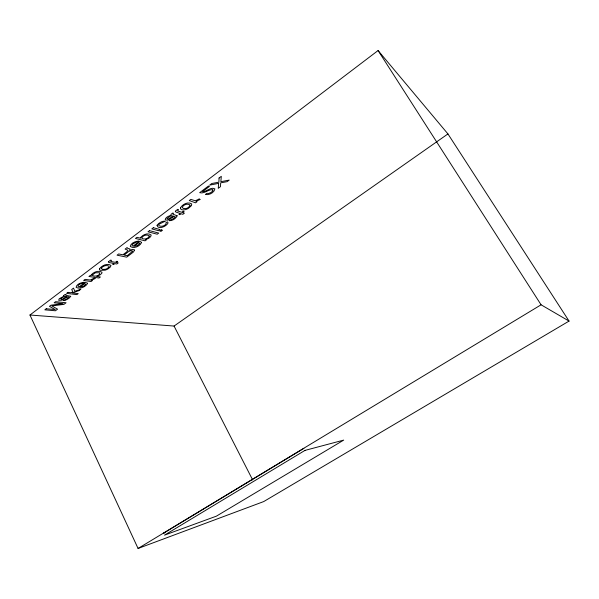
<?xml version="1.0" encoding="UTF-8"?>
<svg xmlns="http://www.w3.org/2000/svg" width="599" height="599" viewBox="0 0 599 599"><rect width="100%" height="100%" fill="white"/><g stroke="black" fill="none" stroke-linecap="round" stroke-linejoin="round"><path stroke-width="0.9" d="M29.95 315.014L378.081 50.541L447.94 133.929L569.05 321.086L263.71 501.573L138.07 548.459L29.95 315.014L174.062 326.051L447.94 133.929M138.07 548.459L541.084 304.801L569.05 321.086M303.895 448.344L163.587 533.162L165.317 532.533M378.081 50.541L541.084 304.801M174.062 326.051L252.666 479.949M180.404 207.995C180.464 210.316 183.848 210.054 185.443 209.62A5.114 2.164 -27.3 0 0 188.565 208.235L191.493 205.592L191.725 203.922C187.996 201.301 182.291 204.356 180.404 207.995M101.253 268.285L102.579 269.4L105.237 269.295A2.77 1.086 -24.3 0 0 107.333 268.449L109.025 266.997L109.115 266.233C106.622 264.706 102.811 265.866 101.253 268.285M87.439 283.23L87.432 283.709C85.238 287.086 79.749 289.474 76.088 287.355C76.485 283.993 81.15 282.631 84.092 282.234L82.699 283.29C81.12 283.522 77.204 284.697 78.17 286.681L79.031 286.951L85.2 282.286L87.439 283.23M177.154 215.812C175.881 218.575 172.287 221.038 169.083 220.679L173.815 218.403L175.17 217.115L174.923 216.441C171.613 216.524 168.708 221.795 165.197 219.796C165.369 217.115 168.978 216.059 171.119 215.213L170.947 214.367L172.729 213.034L173.545 213.296L172.856 214.18L177.154 215.812M190.003 205.24L189.763 206.146L187.891 207.741A2.83 1.198 -27.3 0 1 185.78 208.572L183.316 208.452L182.253 207.381C183.316 204.723 187.158 203.331 189.681 204.783L190.003 205.24M212.915 190.025L212.443 191.306L210.751 192.638L208.512 193.477L206.954 193.29L205.345 194.51C208.961 195.349 214.382 192.683 214.884 188.88C210.923 186.461 206.662 191.95 202.455 191.71L209.433 186.439L208.452 186.034L199.677 192.676C204.304 194.039 208.01 189.516 212.45 189.643L212.915 190.025M219.062 178.015L218.897 182.186L211.814 183.496L209.657 185.128L218.642 183.354L218.253 188.326L220.454 186.671L220.679 182.837L227.088 181.677L229.207 180.089L220.859 181.692L221.301 176.323L219.062 178.015M134.595 250.097L133.405 252.044L126.718 257.151L117.06 255.181L118.692 253.946L122.87 254.807L126.576 252.014L128.029 250.285L125.101 249.094L127.123 247.567L127.4 248.151L129.938 248.997L129.684 250.255L132.768 249.386L134.595 250.097M167.128 218.365L167.398 218.964L168.559 218.897L173.515 216.044L170.693 215.939L167.128 218.365M141.604 242.408C140.114 246.226 133.682 249.177 130.253 246.414C130.896 242.947 135.411 241.33 138.571 241.083L133.24 243.703L132.094 244.931L132.327 245.77L133.098 246.122L139.612 241.202L141.604 242.408M108.389 261.86L109.123 262.557L113.87 263.44L112.702 264.324L113.675 264.503L114.843 263.627L116.812 263.994L118.273 262.894L116.311 262.519L117.689 261.486L116.715 261.299L115.337 262.34L110.673 261.456L111.504 260.295L110.545 260.108L108.389 261.86M63.591 295.592L63.988 296.22L59.211 298.751L58.68 300.316L61.772 300.189L67.358 296.917L68.863 296.909L66.654 299.043L63.135 300.586L65.328 300.324L68.81 298.452L70.779 296.288L65.62 295.247L66.145 294.498L65.194 294.394L63.591 295.592M92.531 274.814L92.635 275.57C94.732 277.008 100.617 275.518 99.659 272.77L95.398 272.77L92.531 274.814M99.501 268.749L99.479 269.7L100.333 270.329L105.08 270.179A5.002 1.962 -24.3 0 0 108.142 268.801L110.388 266.959L110.965 265.402C107.423 262.856 101.86 265.544 99.501 268.749M91.28 274.844L91.198 275.615L90.254 275.465L88.929 276.468L99 278.026L100.377 276.993L96.783 276.424L100.385 274.694L101.905 273.069L101.95 272.186C98.618 270.074 93.631 271.968 91.28 274.844M140.772 237.354L140.54 238.2L136.976 237.316L135.464 238.462L145.085 240.82L146.53 239.727L145.639 239.503C147.811 238.821 150.948 237.653 151.173 235.055C148.208 232.36 143.041 234.568 140.772 237.354M157.05 225.284C157.919 230.136 166.799 226.392 168.117 222.806L167.301 221.802L165.811 222.933L166.2 223.697C164.792 225.943 161.468 227.014 159.079 225.718L158.742 225.172A2.546 1.063 -26.3 0 1 159.341 224.048L165.257 221.196L163.662 221.203A4.238 1.767 -26.3 0 0 161.221 221.937L158.795 223.405L157.05 225.284M149.308 236.201C148.163 238.754 144.179 239.907 141.866 238.275L141.753 237.893C142.959 235.407 146.852 234.134 149.173 235.804L149.308 236.201M175.342 211.215L175.911 212.076L180.194 213.461L178.944 214.397L179.827 214.682L181.07 213.746L182.845 214.322L184.402 213.147L182.635 212.57L184.103 211.462L183.234 211.17L181.759 212.278L177.551 210.908L178.532 209.62L177.663 209.328L175.342 211.215M85.679 284.323L83.546 286.247L80.064 287.056L84.736 283.529L85.679 284.323M139.777 243.546L137.478 245.605L134.064 246.301L138.998 242.588L139.777 243.546M132.499 251.34L127.228 255.713L123.963 255.032C126.501 253.736 128.972 249.85 132.282 250.839L132.499 251.34M60.671 298.639C61.098 300.998 65.291 297.141 66.796 296.595L63.704 296.812L60.671 298.639M93.998 278.273L90.239 280.01L85.08 279.374L83.65 280.452L91.063 281.537L92.403 280.527L91.138 280.339L95.293 278.468L93.998 278.273M199.123 199.033L195.274 200.792L190.841 199.362L189.254 200.56L195.566 202.829L197.056 201.706L195.985 201.316L200.223 199.445L199.123 199.033M46.258 308.747L44.805 309.84L55.415 310.769L57.564 309.151L51.866 305.909L63.936 304.367L66.077 302.75L55.602 301.679L54.15 302.78L63.052 303.648L50.952 305.191L49.447 306.336L55.175 309.578L46.258 308.747M67.919 292.357L66.564 293.383L76.904 294.611L78.237 293.615L72.292 292.889L79.053 290.582L80.843 289.235L74.86 291.286L73.512 288.126L71.708 289.489L72.928 291.938L70.779 292.709L67.919 292.357M149.525 230.622L147.998 231.776L157.223 234.216L158.728 233.086L149.525 230.622M153.366 227.71L151.817 228.885L158.503 230.712L160.038 229.552L153.366 227.71M161.266 229.889L159.731 231.049L160.981 231.386L162.516 230.233L161.266 229.889M304.988 450.396L164.523 535.139L216.389 516.158L343.691 440.108L304.988 450.396"/></g></svg>
